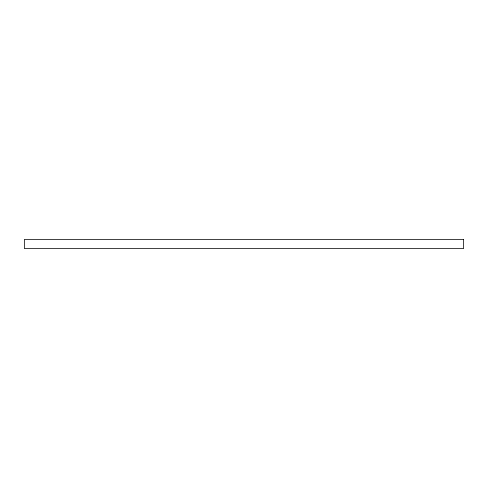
<?xml version="1.0" encoding="UTF-8"?>
<svg xmlns="http://www.w3.org/2000/svg" width="488" height="488" viewBox="0 0 488 488"><rect width="100%" height="100%" fill="white"/><g stroke="black" fill="none" stroke-linecap="round" stroke-linejoin="round"><path stroke-width="0.73" d="M463.6 239.425L24.4 239.425L24.4 248.575L463.6 248.575L463.6 239.425"/></g></svg>
